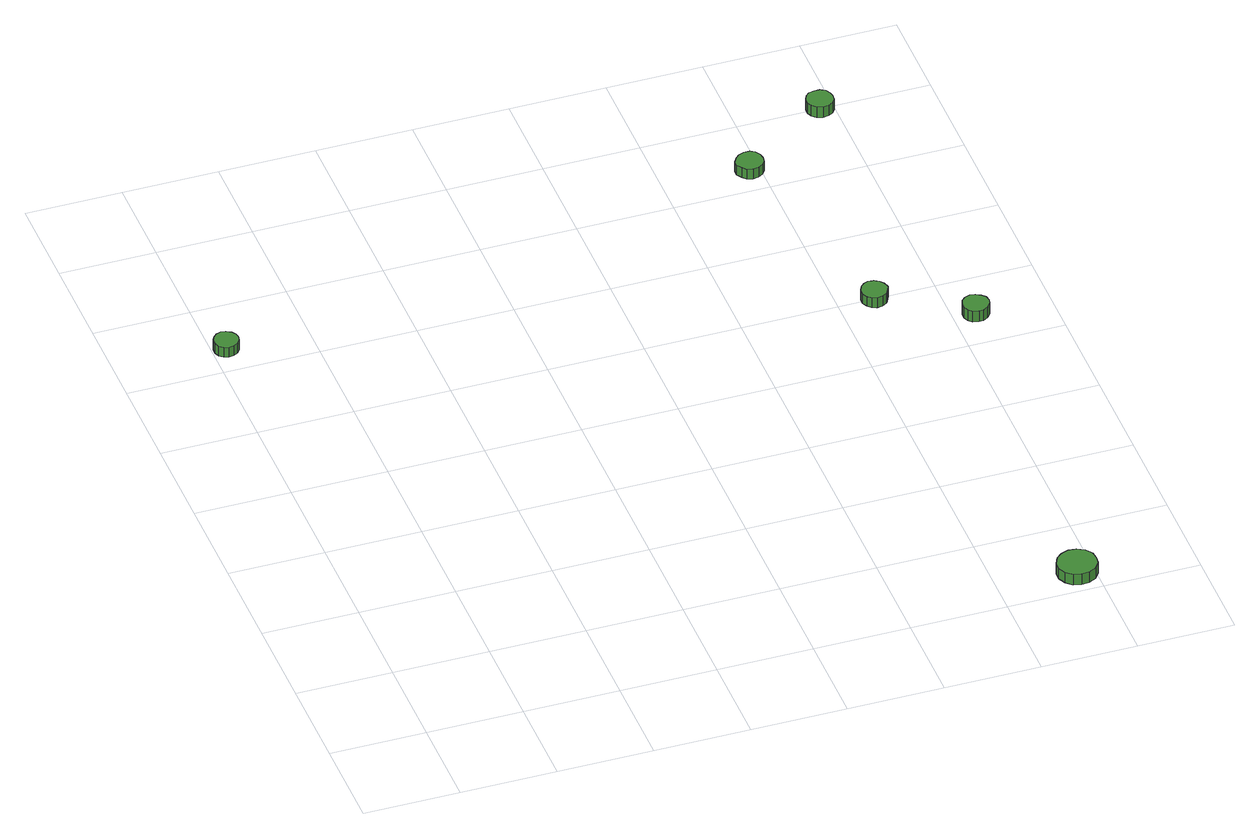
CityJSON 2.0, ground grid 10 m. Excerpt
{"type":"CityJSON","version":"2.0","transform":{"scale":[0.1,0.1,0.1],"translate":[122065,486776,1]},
"CityObjects":{
"tree1":{"type":"SolitaryVegetationObject","attributes":{"function":"something"},"geometry":[{"type":"MultiSurface","lod":"1","boundaries":[[[0,1,2,3,4,5,6,7,8,9,10,11,12,13,14]],[[15,16,17,18,19,20,21,22,23,24,25,26,27,28,29]],[[0,29,28,1]],[[1,28,27,2]],[[2,27,26,3]],[[3,26,25,4]],[[4,25,24,5]],[[5,24,23,6]],[[6,23,22,7]],[[7,22,21,8]],[[8,21,20,9]],[[9,20,19,10]],[[10,19,18,11]],[[11,18,17,12]],[[12,17,16,13]],[[13,16,15,14]],[[14,15,29,0]]]}]},
"tree2":{"type":"SolitaryVegetationObject","attributes":{"function":"something"},"geometry":[{"type":"MultiSurface","lod":"1","boundaries":[[[30,31,32,33,34,35,36,37,38,39,40,41,42,43,44]],[[45,46,47,48,49,50,51,52,53,54,55,56,57,58,59]],[[30,59,58,31]],[[31,58,57,32]],[[32,57,56,33]],[[33,56,55,34]],[[34,55,54,35]],[[35,54,53,36]],[[36,53,52,37]],[[37,52,51,38]],[[38,51,50,39]],[[39,50,49,40]],[[40,49,48,41]],[[41,48,47,42]],[[42,47,46,43]],[[43,46,45,44]],[[44,45,59,30]]]}]},
"tree3":{"type":"SolitaryVegetationObject","attributes":{"function":"something"},"geometry":[{"type":"MultiSurface","lod":"1","boundaries":[[[60,61,62,63,64,65,66,67,68,69,70,71,72,73,74]],[[75,76,77,78,79,80,81,82,83,84,85,86,87,88,89]],[[60,89,88,61]],[[61,88,87,62]],[[62,87,86,63]],[[63,86,85,64]],[[64,85,84,65]],[[65,84,83,66]],[[66,83,82,67]],[[67,82,81,68]],[[68,81,80,69]],[[69,80,79,70]],[[70,79,78,71]],[[71,78,77,72]],[[72,77,76,73]],[[73,76,75,74]],[[74,75,89,60]]]}]},
"tree4":{"type":"SolitaryVegetationObject","attributes":{"function":"something"},"geometry":[{"type":"MultiSurface","lod":"1","boundaries":[[[90,91,92,93,94,95,96,97,98,99,100,101,102,103,104]],[[105,106,107,108,109,110,111,112,113,114,115,116,117,118,119]],[[90,119,118,91]],[[91,118,117,92]],[[92,117,116,93]],[[93,116,115,94]],[[94,115,114,95]],[[95,114,113,96]],[[96,113,112,97]],[[97,112,111,98]],[[98,111,110,99]],[[99,110,109,100]],[[100,109,108,101]],[[101,108,107,102]],[[102,107,106,103]],[[103,106,105,104]],[[104,105,119,90]]]}]},
"tree5":{"type":"SolitaryVegetationObject","attributes":{"function":"something"},"geometry":[{"type":"MultiSurface","lod":"1","boundaries":[[[120,121,122,123,124,125,126,127,128,129,130,131,132,133,134]],[[135,136,137,138,139,140,141,142,143,144,145,146,147,148,149]],[[120,149,148,121]],[[121,148,147,122]],[[122,147,146,123]],[[123,146,145,124]],[[124,145,144,125]],[[125,144,143,126]],[[126,143,142,127]],[[127,142,141,128]],[[128,141,140,129]],[[129,140,139,130]],[[130,139,138,131]],[[131,138,137,132]],[[132,137,136,133]],[[133,136,135,134]],[[134,135,149,120]]]}]},
"tree6":{"type":"SolitaryVegetationObject","attributes":{"function":"something"},"geometry":[{"type":"MultiSurface","lod":"1","boundaries":[[[150,151,152,153,154,155,156,157,158,159,160,161,162,163,164]],[[165,166,167,168,169,170,171,172,173,174,175,176,177,178,179]],[[150,179,178,151]],[[151,178,177,152]],[[152,177,176,153]],[[153,176,175,154]],[[154,175,174,155]],[[155,174,173,156]],[[156,173,172,157]],[[157,172,171,158]],[[158,171,170,159]],[[159,170,169,160]],[[160,169,168,161]],[[161,168,167,162]],[[162,167,166,163]],[[163,166,165,164]],[[164,165,179,150]]]}]}
},
"vertices":[
[27,633,13],[26,638,13],[23,642,13],[18,645,13],[13,646,13],[8,644,13],[4,640,13],[2,636,13],[2,630,13],[4,625,13],[8,622,13],[13,620,13],[18,621,13],[23,623,13],[26,628,13],[26,628,1],[23,623,1],[18,621,1],[13,620,1],[8,622,1],[4,625,1],[2,630,1],[2,636,1],[4,640,1],[8,644,1],[13,646,1],[18,645,1],[23,642,1],[26,638,1],[27,633,1],
[702,29,13],[701,37,13],[696,44,13],[688,48,13],[680,49,13],[672,46,13],[666,41,13],[662,33,13],[662,25,13],[666,17,13],[672,11,13],[680,9,13],[688,10,13],[696,14,13],[701,21,13],[701,21,0],[696,14,0],[688,10,0],[680,9,0],[672,11,0],[666,17,0],[662,25,0],[662,33,0],[666,41,0],[672,46,0],[680,49,0],[688,48,0],[696,44,0],[701,37,0],[702,29,0],
[649,493,18],[647,499,18],[644,503,18],[639,506,18],[633,507,18],[628,505,18],[624,501,18],[622,496,18],[622,490,18],[624,485,18],[628,481,18],[633,479,18],[639,480,18],[644,483,18],[647,488,18],[647,488,6],[644,483,6],[639,480,6],[633,479,6],[628,481,6],[624,485,6],[622,490,6],[622,496,6],[624,501,6],[628,505,6],[633,507,6],[639,506,6],[644,503,6],[647,499,6],[649,493,6],
[602,728,15],[601,734,15],[598,739,15],[593,742,15],[587,742,15],[581,740,15],[577,736,15],[574,731,15],[574,725,15],[577,720,15],[581,716,15],[587,714,15],[593,715,15],[598,718,15],[601,722,15],[601,722,3],[598,718,3],[593,715,3],[587,714,3],[581,716,3],[577,720,3],[574,725,3],[574,731,3],[577,736,3],[581,740,3],[587,742,3],[593,742,3],[598,739,3],[601,734,3],[602,728,3],
[735,440,18],[734,446,18],[730,450,18],[725,453,18],[720,454,18],[714,452,18],[710,448,18],[708,443,18],[708,437,18],[710,432,18],[714,428,18],[720,427,18],[725,427,18],[730,430,18],[734,435,18],[734,435,5],[730,430,5],[725,427,5],[720,427,5],[714,428,5],[710,432,5],[708,437,5],[708,443,5],[710,448,5],[714,452,5],[720,454,5],[725,453,5],[730,450,5],[734,446,5],[735,440,5],
[699,799,14],[698,804,14],[695,809,14],[690,812,14],[684,812,14],[678,811,14],[674,807,14],[672,802,14],[672,796,14],[674,791,14],[678,787,14],[684,785,14],[690,786,14],[695,789,14],[698,793,14],[698,793,1],[695,789,1],[690,786,1],[684,785,1],[678,787,1],[674,791,1],[672,796,1],[672,802,1],[674,807,1],[678,811,1],[684,812,1],[690,812,1],[695,809,1],[698,804,1],[699,799,1]
]}
